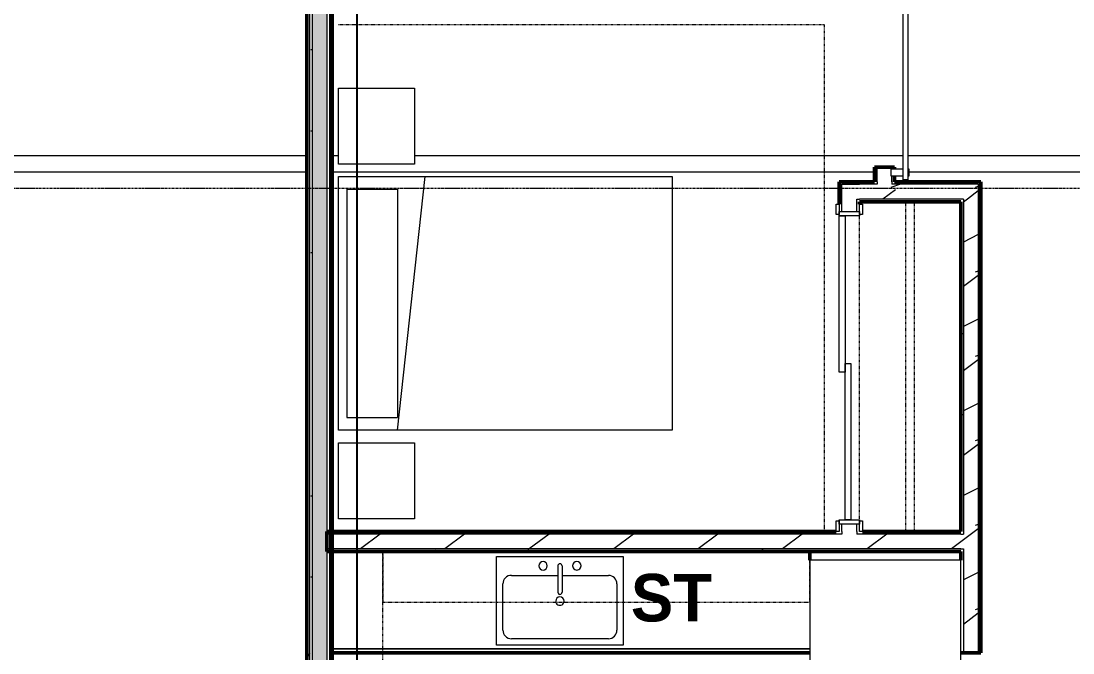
# Model space of a CAD drawing. Extents: x -4294 to -464, y 9706 to 12475.
# Drawn here: x -3476.6 to -3227.5, y 11425.2 to 11574.8 of the extents above; entities that cross this region are included whole.
import ezdxf

# ---------------------------------------------------------------- set-up
doc = ezdxf.new("R2010")
doc.units = 0
doc.linetypes.add('Dash', pattern=[0.25, 0.125, -0.125])
doc.linetypes.add('Grid Line 1_2_', pattern=[0.875, 0.5, -0.125, 0.125, -0.125])
for name, color, linetype, lineweight in [('0-1', 7, 'Continuous', 5), ('0-2', 50, 'Continuous', 13), ('A-AREA-IDEN', 2, 'Continuous', 9), ('A-DOOR-1', 7, 'Continuous', 9), ('A-DOOR-2', 90, 'Continuous', 20), ('A-DOOR-3', 50, 'Continuous', 13), ('A-DOOR-4', 250, 'Continuous', 50), ('A-DOOR-FRAM-1', 90, 'Continuous', 20), ('A-FLOR-2', 50, 'Continuous', 13), ('A-WALL', 113, 'Continuous', 13), ('A-WALL-2', 250, 'Continuous', 50), ('A-WALL-3', 50, 'Continuous', 13), ('A-WALL-PATT-1', 7, 'Continuous', 9), ('A-WALL-PATT-2', 8, 'Continuous', 9), ('A-WALL-PATT-5', 111, 'Continuous', 9), ('I-FURN-1', 7, 'Continuous', 9), ('I-FURN-HDLN-1', 7, 'Dash', 9), ('I-WALL-1', 2, 'Continuous', 50), ('P-SANR-FIXT-1', 7, 'Continuous', 9), ('Q-CASE-1', 250, 'Continuous', 50), ('Q-CASE-2', 7, 'Continuous', 9), ('Q-CASE-HDLN-1', 7, 'Dash', 9), ('Q-SPCQ-1', 7, 'Continuous', 9), ('S-GRID-1', 1, 'Grid Line 1_2_', 9)]:
    doc.layers.add(name, color=color, linetype=linetype, lineweight=lineweight)
doc.styles.add('Century Gothic_B', font='Gothicb.ttf', dxfattribs={"height": 11.25})
doc.dimstyles.new('OD__1__Tol__', dxfattribs={"dimscale": 12, "dimtxt": 11.746893, "dimasz": 1.25, "dimexe": 0.9375, "dimexo": 0.625, "dimgap": 0.15625, "dimtad": 1, "dimdec": 0, "dimzin": 3, "dimdsep": 46, "dimlunit": 4, "dimtxsty": 'Century Gothic_B', "dimblk1": 'OBLIQUE', "dimblk2": 'OBLIQUE', "dimsah": 1, "dimcen": 0.09, "dimdle": 0.9375, "dimazin": 0, "dimtfac": 1, "dimtdec": 4, "dimtix": 1, "dimtmove": 0, "dimatfit": 3, "dimfxl": 1, "dimtvp": 1, "dimtfill": 1, "dimfrac": 2, "dimtolj": 1, "dimtzin": 0, "dimarcsym": 2})
pattern_1 = [(216.87, (7.997, 19.992), (59.9755286, 39.9843071), [9.996, -89.964]), (206.565, (19.992, 13.994), (-19.991807, -19.992219), [22.352, -22.352]), (198.435, (19.992, 3.998), (-39.983821, -19.991955), [12.644, -50.576])]
pattern_2 = [(0, (0, 0), (38.4, 9.6), [1.584, -27.216, 1.584, -27.216, -153.6]), (0, (0, 0), (38.4, 9.6), [-57.6, 1.584, -56.016, 1.584, -27.216, -67.2]), (0, (0, 0), (38.4, 9.6), [-144, 1.584, -17.616, 1.584, -46.416]), (120, (14.4, 4.8), (-27.513844, 28.4553755), [1.584, -27.216, 1.584, -27.216, -153.6]), (120, (14.4, 4.8), (-27.513844, 28.4553755), [-57.6, 1.584, -56.016, 1.584, -27.216, -67.2]), (120, (14.4, 4.8), (-27.513844, 28.4553755), [-144, 1.584, -17.616, 1.584, -46.416]), (240, (19.2, 24), (-10.886156, -38.0553755), [1.584, -27.216, 1.584, -27.216, -153.6]), (240, (19.2, 24), (-10.886156, -38.0553755), [-57.6, 1.584, -56.016, 1.584, -27.216, -67.2]), (240, (19.2, 24), (-10.886156, -38.0553755), [-144, 1.584, -17.616, 1.584, -46.416])]

# ---------------------------------------------------------------- blocks, each defined once
blk = doc.blocks.new('FOLDING_SLIDING CLOSET - 72_ x 80_-1372885-FLOOR PLAN - 2ND FLOOR')
at = {"layer": 'A-DOOR-1'}
for p, q in [((-38.75, 3.25), (-36.25, 3.25)), ((-38.75, 2.5), (-38.75, 3.25)), ((-36.25, 2.5), (-38.75, 2.5)), ((-36.25, 3.25), (-36.25, 2.5)), ((36.25, 3.25), (38.75, 3.25)), ((36.25, 2.5), (36.25, 3.25)), ((38.75, 2.5), (36.25, 2.5)), ((38.75, 3.25), (38.75, 2.5)), ((-38.75, -2.25), (-36.25, -2.25)), ((-38.75, -3), (-38.75, -2.25)), ((-36.25, -2.25), (-36.25, -3)), ((36.25, -2.25), (38.75, -2.25)), ((36.25, -3), (36.25, -2.25)), ((38.75, -2.25), (38.75, -3)), ((-36.25, -3), (-38.75, -3)), ((38.75, -3), (36.25, -3))]:
    blk.add_line(p, q, dxfattribs=at)
at = {"layer": 'A-DOOR-2'}
for p, q in [((-1, 0.5), (36, 0.5)), ((-1, -0.875), (-1, 0.5)), ((36, 0.5), (36, -0.875)), ((-36, -0.875), (1, -0.875)), ((-36, -2.25), (-36, -0.875)), ((1, -2.25), (-36, -2.25)), ((36, -0.875), (-1, -0.875)), ((1, -0.875), (1, -2.25))]:
    blk.add_line(p, q, dxfattribs=at)
at = {"layer": 'A-DOOR-FRAM-1'}
for p, q in [((-37, 2.5), (-36, 2.5)), ((-37, -2.25), (-37, 2.5)), ((-36, 2.5), (-36, -2.25)), ((36, 2.5), (37, 2.5)), ((36, -2.25), (36, 2.5)), ((37, 2.5), (37, -2.25)), ((-36, -2.25), (-37, -2.25)), ((37, -2.25), (36, -2.25))]:
    blk.add_line(p, q, dxfattribs=at)
blk = doc.blocks.new('Refrigerator_-_Side-by-Side_6047 - 36_ X 30_-345559-FLOOR PLAN - 2ND FLOOR')
at = {"layer": 'Q-SPCQ-1'}
for p, q in [((17.87, 14.42), (-17.88, 14.42)), ((-17.88, 14.42), (-17.88, -15.58)), ((17.87, -15.58), (17.87, 14.42)), ((-17.88, -13.58), (-3.13, -13.58)), ((-17.88, -13.58), (-17.88, -15.58)), ((-3.13, -15.58), (-3.13, -13.58)), ((-2.63, -13.58), (17.87, -13.58)), ((-2.63, -13.58), (-2.63, -15.58)), ((17.87, -15.58), (17.87, -13.58)), ((-17.88, -15.58), (17.87, -15.58)), ((-3.13, -15.58), (-17.88, -15.58)), ((17.87, -15.58), (-2.63, -15.58))]:
    blk.add_line(p, q, dxfattribs=at)
blk = doc.blocks.new('OD_CW_Base Cabinet - OD_CW_Base Cabinet-1964684-FLOOR PLAN - 2ND FLOOR')
at = {"layer": 'Q-CASE-1'}
for p, q in [((0.74, 0), (113.84, 0)), ((0.74, -24), (0.74, -22))]:
    blk.add_line(p, q, dxfattribs=at)
at = {"layer": 'Q-CASE-2'}
for p, q in [((0.74, 0), (113.84, 0)), ((113.84, -1), (0.74, -1)), ((0.74, -1), (113.84, -1)), ((0.74, -24), (0.74, -22))]:
    blk.add_line(p, q, dxfattribs=at)
blk = doc.blocks.new('Sink Kitchen-Single - 30_ x 21_-1372827-FLOOR PLAN - 2ND FLOOR')
at = {"layer": 'P-SANR-FIXT-1'}
for p, q in [((-14.38, 10.41), (15.62, 10.41)), ((-14.38, -10.59), (-14.38, 10.41)), ((15.62, 10.41), (15.62, -10.59)), ((-10.88, 8.91), (12.12, 8.91)), ((-12.88, -4.09), (-12.88, 6.91)), ((14.12, 6.91), (14.12, -4.09)), ((0.12, -8.34), (0.12, -2.09)), ((1.12, -8.34), (1.12, -2.09)), ((0.12, -6.09), (-10.88, -6.09)), ((12.12, -6.09), (1.12, -6.09)), ((15.62, -10.59), (-14.38, -10.59))]:
    blk.add_line(p, q, dxfattribs=at)
for centre, radius, start, end in [((-10.88, 6.91), 2, 90, 180), ((12.12, 6.91), 2, 360, 90), ((0.62, 0), 1, 360, 180), ((0.62, 0), 1, 180, 0), ((0.62, -2.09), 0.5, 360, 180), ((-10.88, -4.09), 2, 180, 270), ((12.12, -4.09), 2, 270, 0), ((-3.38, -8.34), 1, 360, 180), ((4.62, -8.34), 1, 0, 180), ((-3.38, -8.34), 1, 180, 0), ((0.62, -8.34), 0.5, 180, 0), ((4.62, -8.34), 1, 180, 0)]:
    blk.add_arc(centre, radius, start, end, dxfattribs=at)
blk = doc.blocks.new('OD_CW_Upper Cabinet - OD_CW_Upper Cabinet-1964754-FLOOR PLAN - 2ND FLOOR')
at = {"layer": 'Q-CASE-HDLN-1'}
for p, q in [((157.01, 24), (0.74, 24)), ((0.74, 24), (0.74, 12)), ((157.01, 12), (157.01, 24)), ((0.74, 12), (157.01, 12))]:
    blk.add_line(p, q, dxfattribs=at)
blk = doc.blocks.new('Interior_barn_door_18732 - Interior_barn_door_18732-1656080-FLOOR PLAN - 2ND FLOOR')
at = {"layer": 'A-DOOR-1'}
for p, q in [((-23.69, 6.07), (-23.69, 6)), ((-23.62, 6.07), (-23.69, 6.07)), ((-23.69, 6.07), (-23.44, 6.07)), ((-23.63, 6.57), (-23.63, 6.32)), ((-23.59, 6.57), (-23.59, 6.32)), ((-23.56, 6.57), (-22.49, 6.57)), ((-22.49, 6.32), (-23.56, 6.32)), ((-23.44, 6.07), (-22.69, 6.07)), ((-23.32, 6.32), (-23.32, 6.07)), ((-23.32, 6.32), (-23.32, 6.07)), ((-22.82, 6.07), (-22.82, 6.32)), ((-22.82, 6.07), (-22.82, 6.32)), ((-22.69, 6.07), (-22.44, 6.07)), ((-22.44, 6.07), (-22.51, 6.07)), ((-22.49, 6.57), (-22.49, 6.32)), ((-22.44, 6), (-22.44, 6.07)), ((-20.62, 6.32), (-20.62, 6.57))]:
    blk.add_line(p, q, dxfattribs=at)
for points in [[(-23.63, 6.57), (-23.62, 6.57), (-23.6, 6.57), (-23.58, 6.57)], [(-23.58, 6.32), (-23.6, 6.32), (-23.62, 6.32), (-23.63, 6.32)]]:
    blk.add_open_spline(points, degree=3, dxfattribs=at)
for points, knots in [([(-22.49, 6.57), (-22.05, 6.57), (-21.63, 6.57), (-21.29, 6.57), (-20.97, 6.57), (-20.65, 6.57), (-20.61, 6.57), (-20.63, 6.57), (-20.63, 6.57)], [-0.722227, -0.722227, -0.722227, -0.722227, -0.6854273, -0.6485379, -0.6054888, -0.5563887, -0.4969616, -0.4885654, -0.4885654, -0.4885654, -0.4885654]), ([(-20.63, 6.32), (-20.63, 6.32), (-20.61, 6.32), (-20.65, 6.32), (-20.97, 6.32), (-21.29, 6.32), (-21.63, 6.32), (-22.05, 6.32), (-22.49, 6.32)], [0.4885654, 0.4885654, 0.4885654, 0.4885654, 0.4969616, 0.5563887, 0.6054888, 0.6485379, 0.6854273, 0.722227, 0.722227, 0.722227, 0.722227])]:
    blk.add_open_spline(points, degree=3, knots=knots, dxfattribs=at)
at = {"layer": 'A-DOOR-3'}
for p, q in [((-53.23, 5.57), (-60, 5.57)), ((-60, 4.95), (-60, 5.57)), ((-57.5, 5.85), (-59, 5.85)), ((-59, 5.85), (-59, 5.57)), ((-57.5, 5.57), (-57.5, 5.85)), ((-53.56, 6), (-52.06, 6)), ((-53.56, 6), (-53.56, 5.67)), ((-53.56, 5.67), (-52.06, 5.67)), ((-53.29, 5.67), (-52.82, 4.92)), ((-52.82, 4.98), (-53.29, 4.23)), ((-52.76, 4.92), (-52.29, 5.67)), ((-52.29, 4.23), (-52.76, 4.98)), ((-23.44, 5.57), (-52.35, 5.57)), ((-52.06, 5.67), (-52.06, 6)), ((-24.9, 5.82), (-50.9, 5.82)), ((-23.73, 6), (-22.23, 6)), ((-23.73, 5.67), (-23.73, 6)), ((-23.73, 5.67), (-22.23, 5.67)), ((-23.5, 5.67), (-23.03, 4.92)), ((-23.03, 4.98), (-23.5, 4.23)), ((-22.97, 4.92), (-22.5, 5.67)), ((-22.5, 4.23), (-22.97, 4.98)), ((21, 5.57), (-22.56, 5.57)), ((-22.23, 6), (-22.23, 5.67)), ((18.5, 5.85), (18.5, 5.57)), ((20, 5.85), (18.5, 5.85)), ((20, 5.57), (20, 5.85)), ((21, 5.57), (21, 4.95)), ((-60, 4.32), (-60, 4.95)), ((-60, 4.32), (-53.24, 4.32)), ((-59, 4.32), (-59, 1.47)), ((-57.5, 1.47), (-57.5, 4.32)), ((-52.79, 4.23), (-53.29, 4.23)), ((-52.29, 4.23), (-52.79, 4.23)), ((-52.35, 4.32), (-23.44, 4.32)), ((-50.9, 4.07), (-24.9, 4.07)), ((-23, 4.23), (-23.5, 4.23)), ((-22.5, 4.23), (-23, 4.23)), ((-22.56, 4.32), (21, 4.32)), ((18.5, 4.32), (18.5, 1.47)), ((20, 1.47), (20, 4.32)), ((21, 4.95), (21, 4.32)), ((-59, 1.47), (-57.5, 1.47)), ((18.5, 1.47), (20, 1.47))]:
    blk.add_line(p, q, dxfattribs=at)
at = {"layer": 'A-DOOR-4'}
for p, q in [((-55.9, 5.82), (-53.56, 5.82)), ((-55.9, 5.57), (-55.9, 5.82)), ((-52.06, 5.82), (-50.9, 5.82)), ((-50.9, 5.82), (-50.9, 5.57)), ((-24.9, 5.82), (-23.73, 5.82)), ((-24.9, 5.57), (-24.9, 5.82)), ((-22.23, 5.82), (-19.9, 5.82)), ((-19.9, 5.82), (-19.9, 5.55)), ((-55.9, 4.07), (-55.9, 4.32)), ((-50.9, 4.07), (-55.9, 4.07)), ((-50.9, 4.33), (-50.9, 4.07)), ((-24.9, 4.07), (-24.9, 4.33)), ((-19.9, 4.07), (-24.9, 4.07)), ((-19.9, 4.34), (-19.9, 4.07))]:
    blk.add_line(p, q, dxfattribs=at)
blk = doc.blocks.new('OD_CW_Upper Cabinet - OD_CW_Upper Cabinet-1964653-FLOOR PLAN - 2ND FLOOR')
at = {"layer": 'Q-CASE-HDLN-1'}
for p, q in [((101.84, 24), (0.74, 24)), ((0.74, 24), (0.74, 12)), ((101.84, 12), (101.84, 24)), ((0.74, 12), (101.84, 12))]:
    blk.add_line(p, q, dxfattribs=at)
blk = doc.blocks.new('OD_CW_Closet - OD_CW_Closet-1690832-FLOOR PLAN - 2ND FLOOR')
at = {"layer": 'Q-CASE-HDLN-1'}
for p, q in [((0.74, -24), (0.74, -0.73)), ((3.24, 0), (75.74, 0)), ((78.24, 0), (78.78, 0)), ((78.78, 0), (78.78, -24)), ((0.74, -11), (78.78, -11)), ((0.74, -13), (78.78, -13)), ((78.78, -24), (0.74, -24))]:
    blk.add_line(p, q, dxfattribs=at)
blk = doc.blocks.new('Bed-Standard - Queen 60_ x 79_-V55-FLOOR PLAN - 2ND FLOOR')
at = {"layer": 'I-FURN-1'}
for p, q in [((-19.31, 41.3), (40.69, 41.3)), ((-19.31, -37.7), (-19.31, 41.3)), ((40.69, 41.3), (40.69, -37.7)), ((40.69, -23.7), (-19.31, -17.13)), ((-16.31, -23.7), (37.69, -23.7)), ((-16.31, -35.7), (-16.31, -23.7)), ((37.69, -35.7), (37.69, -23.7)), ((-16.31, -35.7), (37.69, -35.7)), ((40.69, -37.7), (-19.31, -37.7))]:
    blk.add_line(p, q, dxfattribs=at)
at = {"layer": 'I-FURN-HDLN-1'}
for p, q in [((-55.31, 77.3), (64.69, 77.3)), ((-55.31, -37.7), (-55.31, 77.3))]:
    blk.add_line(p, q, dxfattribs=at)
blk = doc.blocks.new('Table-Night Stand - 18_ x 18_ x 24_-1372838-FLOOR PLAN - 2ND FLOOR')
at = {"layer": 'I-FURN-1'}
for p, q in [((0.15, 0), (18.15, 0)), ((0.15, -18), (0.15, 0)), ((18.15, 0), (18.15, -18)), ((18.15, -18), (0.15, -18))]:
    blk.add_line(p, q, dxfattribs=at)
blk = doc.blocks.new('CTR - 1st Phase - Unit Layouts_rvt-1-FLOOR PLAN - 2ND FLOOR')
at = {"layer": 'A-WALL-PATT-1'}
h = blk.add_hatch(dxfattribs=at)
h.set_pattern_fill('FP_1', color=256, style=0, pattern_type=2)
h.set_pattern_definition(pattern_2)
h.paths.add_polyline_path([(-3249.32, 11536.14), (-3249.32, 11536.77), (-3270.4, 11536.77), (-3270.4, 11536.14), (-3249.95, 11536.14)], flags=0)
h.paths.add_polyline_path([(-3273.9, 11536.14), (-3273.9, 11536.77), (-3282.22, 11536.77), (-3282.22, 11536.14), (-3278.1, 11536.14)], flags=0)
h = blk.add_hatch(dxfattribs=at)
h.set_pattern_fill('FP_1', color=256, style=0, pattern_type=2)
h.set_pattern_definition(pattern_2)
h.paths.add_polyline_path([(-3253.45, 11425.22), (-3253.45, 11449.85), (-3254.07, 11449.85), (-3254.07, 11425.22)], flags=0)
h.paths.add_polyline_path([(-3253.45, 11453.35), (-3253.45, 11532.02), (-3254.07, 11532.02), (-3254.07, 11453.35)], flags=0)
h = blk.add_hatch(dxfattribs=at)
h.set_pattern_fill('FP_1', color=256, style=0, pattern_type=2)
h.set_pattern_definition(pattern_2)
h.paths.add_polyline_path([(-3254.07, 11453.35), (-3254.07, 11453.97), (-3278.72, 11453.97), (-3278.72, 11453.35), (-3256.82, 11453.35)], flags=0)
h.paths.add_polyline_path([(-3322.45, 11453.35), (-3282.22, 11453.35), (-3282.22, 11453.97), (-3402.92, 11453.97), (-3402.92, 11453.35), (-3339.51, 11453.35)], flags=0)
h = blk.add_hatch(dxfattribs=at)
h.set_pattern_fill('FP_1', color=256, style=0, pattern_type=2)
h.set_pattern_definition(pattern_2)
h.paths.add_polyline_path([(-3284.38, 11449.22), (-3254.07, 11449.22), (-3254.07, 11449.85), (-3402.92, 11449.85), (-3402.92, 11449.22), (-3289.82, 11449.22)], flags=0)
at = {"layer": 'A-WALL-PATT-2'}
h = blk.add_hatch(dxfattribs=at)
h.set_pattern_fill('FP_2', color=256, style=0, pattern_type=2)
h.set_pattern_definition(pattern_1)
h.paths.add_polyline_path([(-3273.9, 11536.14), (-3270.4, 11536.14), (-3270.4, 11538.19), (-3270.68, 11538.19), (-3270.68, 11539.69), (-3270.4, 11539.69), (-3270.4, 11540.19), (-3273.9, 11540.19), (-3273.9, 11536.77)], flags=0)
h.paths.add_polyline_path([(-3270.4, 11576.19), (-3270.4, 11615.69), (-3270.68, 11615.69), (-3270.68, 11617.19), (-3270.4, 11617.19), (-3270.4, 11623.64), (-3273.9, 11623.64), (-3273.89, 11576.19), (-3270.6, 11576.19)], flags=0)
h = blk.add_hatch(dxfattribs=at)
h.set_pattern_fill('FP_2', color=256, style=0, pattern_type=2)
h.set_pattern_definition(pattern_1)
h.paths.add_polyline_path([(-3278.1, 11532.64), (-3249.95, 11532.64), (-3249.95, 11536.14), (-3278.72, 11536.14), (-3278.72, 11532.64)], flags=0)
h = blk.add_hatch(dxfattribs=at)
h.set_pattern_fill('FP_2', color=256, style=0, pattern_type=2)
h.set_pattern_definition(pattern_1)
h.paths.add_polyline_path([(-3249.95, 11425.22), (-3249.95, 11532.64), (-3253.45, 11532.64), (-3253.45, 11425.22)], flags=0)
h = blk.add_hatch(dxfattribs=at)
h.set_pattern_fill('FP_2', color=256, style=0, pattern_type=2)
h.set_pattern_definition(pattern_1)
h.paths.add_polyline_path([(-3284.38, 11449.85), (-3253.45, 11449.85), (-3253.45, 11453.35), (-3404.17, 11453.35), (-3404.17, 11449.85), (-3289.82, 11449.85)], flags=0)
at = {"layer": 'A-WALL-2'}
for p, q in [((-3274.52, 11540.19), (-3274.52, 11536.77)), ((-3269.77, 11540.19), (-3274.52, 11540.19)), ((-3269.77, 11539.69), (-3269.77, 11540.19)), ((-3269.77, 11536.77), (-3269.77, 11538.19)), ((-3282.85, 11536.77), (-3282.85, 11531.47)), ((-3282.22, 11536.77), (-3282.85, 11536.77)), ((-3278.1, 11536.77), (-3282.22, 11536.77)), ((-3274.52, 11536.77), (-3278.1, 11536.77)), ((-3249.32, 11536.77), (-3269.77, 11536.77)), ((-3249.32, 11536.14), (-3249.32, 11536.77)), ((-3249.32, 11532.02), (-3249.32, 11536.14)), ((-3278.1, 11531.47), (-3278.1, 11532.02)), ((-3278.1, 11532.02), (-3254.07, 11532.02)), ((-3254.07, 11532.02), (-3254.07, 11453.97)), ((-3249.32, 11425.22), (-3249.32, 11532.02)), ((-3283.6, 11453.97), (-3404.17, 11453.97)), ((-3404.17, 11453.97), (-3404.17, 11449.22)), ((-3254.07, 11453.97), (-3277.35, 11453.97)), ((-3404.17, 11449.22), (-3254.07, 11449.22)), ((-3254.07, 11449.22), (-3254.07, 11447.22)), ((-3254.07, 11425.22), (-3249.32, 11425.22))]:
    blk.add_line(p, q, dxfattribs=at)
at = {"layer": 'A-WALL-3'}
for p, q in [((-3273.9, 11536.77), (-3273.9, 11540.19)), ((-3270.4, 11539.69), (-3270.4, 11540.19)), ((-3270.4, 11536.77), (-3270.4, 11538.19)), ((-3282.22, 11529.72), (-3282.22, 11536.14)), ((-3282.22, 11536.14), (-3278.72, 11536.14)), ((-3278.72, 11536.14), (-3278.1, 11536.14)), ((-3273.9, 11536.14), (-3278.1, 11536.14)), ((-3273.9, 11536.77), (-3273.9, 11536.14)), ((-3270.4, 11536.77), (-3270.4, 11536.14)), ((-3249.95, 11536.14), (-3270.4, 11536.14)), ((-3249.95, 11536.14), (-3249.95, 11532.64)), ((-3278.72, 11529.72), (-3278.72, 11532.64)), ((-3278.72, 11532.64), (-3278.1, 11532.64)), ((-3253.45, 11532.64), (-3278.1, 11532.64)), ((-3253.45, 11532.64), (-3253.45, 11532.02)), ((-3253.45, 11532.02), (-3253.45, 11453.35)), ((-3249.95, 11532.64), (-3249.95, 11532.02)), ((-3249.95, 11532.02), (-3249.95, 11425.22)), ((-3282.22, 11453.97), (-3282.22, 11455.72)), ((-3278.72, 11453.97), (-3278.72, 11455.72)), ((-3282.22, 11453.35), (-3404.17, 11453.35)), ((-3282.22, 11453.97), (-3282.22, 11453.35)), ((-3278.72, 11453.97), (-3278.72, 11453.35)), ((-3254.07, 11453.35), (-3278.72, 11453.35)), ((-3254.07, 11453.35), (-3253.45, 11453.35)), ((-3254.07, 11449.85), (-3404.17, 11449.85)), ((-3254.07, 11449.85), (-3253.45, 11449.85)), ((-3253.45, 11449.85), (-3253.45, 11425.22))]:
    blk.add_line(p, q, dxfattribs=at)
at = {"layer": '0-2'}
for name, p, rotation in [('Interior_barn_door_18732 - Interior_barn_door_18732-1656080-FLOOR PLAN - 2ND FLOOR', (-3272.15, 11558.19), 269.9999999999901), ('Bed-Standard - Queen 60_ x 79_-V55-FLOOR PLAN - 2ND FLOOR', (-3363.74, 11518.66), 270.0000000000019), ('Table-Night Stand - 18_ x 18_ x 24_-1372838-FLOOR PLAN - 2ND FLOOR', (-3383.45, 11559.05), 270.0000000000019), ('OD_CW_Closet - OD_CW_Closet-1690832-FLOOR PLAN - 2ND FLOOR', (-3278.07, 11453.23), 90.00000000000021), ('FOLDING_SLIDING CLOSET - 72_ x 80_-1372885-FLOOR PLAN - 2ND FLOOR', (-3280.6, 11492.72), 269.9999999999915), ('Table-Night Stand - 18_ x 18_ x 24_-1372838-FLOOR PLAN - 2ND FLOOR', (-3383.45, 11475.12), 270.0000000000063), ('OD_CW_Base Cabinet - OD_CW_Base Cabinet-1964684-FLOOR PLAN - 2ND FLOOR', (-3289.09, 11425.22), 180), ('OD_CW_Upper Cabinet - OD_CW_Upper Cabinet-1964754-FLOOR PLAN - 2ND FLOOR', (-3378.92, 11292.21), 89.99999999997954), ('Sink Kitchen-Single - 30_ x 21_-1372827-FLOOR PLAN - 2ND FLOOR', (-3348.38, 11437.5), 180)]:
    blk.add_blockref(name, p, dxfattribs=dict(at, rotation=rotation))
for name, p in [('OD_CW_Upper Cabinet - OD_CW_Upper Cabinet-1964653-FLOOR PLAN - 2ND FLOOR', (-3391.66, 11425.22)), ('Refrigerator_-_Side-by-Side_6047 - 36_ X 30_-345559-FLOOR PLAN - 2ND FLOOR', (-3271.95, 11432.8))]:
    blk.add_blockref(name, p, dxfattribs=at)
blk = doc.blocks.new('CTR - 1st Phase - Shell_rvt-1-FLOOR PLAN - 2ND FLOOR')
at = {"layer": 'A-FLOR-2'}
for p, q in [((-3479.87, 11542.99), (-3408.92, 11542.99)), ((-3402.92, 11542.99), (-3401.45, 11542.99)), ((-3383.45, 11542.99), (-3267.83, 11542.99)), ((-3266.58, 11542.99), (-3207.32, 11542.99)), ((-3408.92, 11538.99), (-3479.87, 11538.99)), ((-3274.52, 11538.99), (-3402.92, 11538.99)), ((-3207.32, 11538.99), (-3266.3, 11538.99))]:
    blk.add_line(p, q, dxfattribs=at)
at = {"layer": 'S-GRID-1'}
blk.add_line((-464.45, 11535.19), (-4232.19, 11535.19), dxfattribs=at)
blk = doc.blocks.new('_Oblique')
at = {"color": 0, "linetype": 'ByBlock', "lineweight": -2}
blk.add_line((-0.5, -0.5), (0.5, 0.5), dxfattribs=at)
blk = doc.blocks.new('*D382')
at = {"color": 0, "lineweight": -2}
for p, q in [((-3397, 10437.91), (-3397, 12098.44)), ((-3401.42, 12087.19), (-3385.75, 12087.19)), ((-3401.42, 10449.16), (-3385.75, 10449.16))]:
    blk.add_line(p, q, dxfattribs=at)
at = {"layer": 'Defpoints', "color": 0}
for p in [(-3408.92, 12087.19), (-3397, 12087.19), (-3408.92, 10449.16)]:
    blk.add_point(p, dxfattribs=at)
at = {"color": 0, "lineweight": -2, "xscale": 15, "yscale": 15, "zscale": 15}
for p, rotation in [((-3397, 12087.19), 90), ((-3397, 10449.16), 270)]:
    blk.add_blockref('_Oblique', p, dxfattribs=dict(at, rotation=rotation))
at = {"color": 0, "insert": (-3407.45, 11268.18), "char_height": 11.25, "attachment_point": 5, "rotation": 90, "style": 'Century Gothic_B', "bg_fill": 3, "box_fill_scale": 1.25, "bg_fill_color": 257, "bg_fill_transparency": 0}
blk.add_mtext('\\A1;136\'-6" [41606]', dxfattribs=at)

msp = doc.modelspace()

# ---------------------------------------------------------------- hatches: boundary and pattern name
at = {"layer": 'A-WALL-PATT-5'}
h = msp.add_hatch(dxfattribs=at)
h.set_pattern_fill('FP_1', color=256, style=0, pattern_type=2)
h.set_pattern_definition(pattern_2)
h.paths.add_polyline_path([(-3408.4228, 11255.3644), (-3408.2987, 11255.3644), (-3408.2987, 11649.6144), (-3408.9237, 11649.6144), (-3408.9237, 11255.3644)], flags=0)
h = msp.add_hatch(dxfattribs=at)
h.set_pattern_fill('FP_1', color=256, style=0, pattern_type=2)
h.set_pattern_definition(pattern_2)
h.paths.add_polyline_path([(-3408.2987, 11255.3644), (-3407.6737, 11255.3644), (-3407.6737, 11648.9894), (-3408.2987, 11648.9894), (-3408.2987, 11262.6216)], flags=0)
h = msp.add_hatch(dxfattribs=at)
h.set_pattern_fill('FP_41', color=256, style=0, pattern_type=2)
h.set_pattern_definition([(161.57, (0.6, 0.6), (-4.80033747, -0.00041462), [0, -34.152, 3.792, 0]), (18.43, (-0.6, 0.6), (-4.80033747, 0.00041462), [0, -34.152, 3.792, 0]), (108.43, (0.6, 0.6), (2.39913218, -12.00105099), [11.382, -26.562]), (71.57, (-0.6, 0.6), (2.39913218, 12.00105099), [11.382, -26.562])])
h.paths.add_polyline_path([(-3407.6737, 11255.3644), (-3404.1737, 11255.3644), (-3404.1737, 11648.3644), (-3407.6737, 11648.3644), (-3407.6737, 11261.2032)], flags=0)
h = msp.add_hatch(dxfattribs=at)
h.set_pattern_fill('FP_1', color=256, style=0, pattern_type=2)
h.set_pattern_definition(pattern_2)
h.paths.add_polyline_path([(-3404.1737, 11255.3644), (-3403.5487, 11255.3644), (-3403.5487, 11449.8471), (-3404.1737, 11449.8471), (-3404.1737, 11259.1953)], flags=0)
h.paths.add_polyline_path([(-3404.1737, 11453.3471), (-3403.5487, 11453.3471), (-3403.5487, 11644.8644), (-3404.1737, 11644.8644), (-3404.1737, 11464.7448)], flags=0)
h = msp.add_hatch(dxfattribs=at)
h.set_pattern_fill('FP_1', color=256, style=0, pattern_type=2)
h.set_pattern_definition(pattern_2)
h.paths.add_polyline_path([(-3403.5487, 11255.3644), (-3402.9237, 11255.3644), (-3402.9237, 11449.8471), (-3403.5487, 11449.8471), (-3403.5487, 11257.8232)], flags=0)
h.paths.add_polyline_path([(-3403.23, 11453.3471), (-3402.9237, 11453.3471), (-3402.9237, 11644.2394), (-3403.5487, 11644.2394), (-3403.5487, 11453.3471)], flags=0)

# ---------------------------------------------------------------- linework, layer by layer
at = {"layer": 'A-WALL'}
for p, q in [((-3408.2987, 11648.9894), (-3408.2987, 11255.3644)), ((-3407.6737, 11648.3644), (-3407.6737, 11255.3644)), ((-3404.1737, 11644.8644), (-3404.1737, 11255.3644)), ((-3403.5487, 11644.2394), (-3403.5487, 11255.3644))]:
    msp.add_line(p, q, dxfattribs=at)
at = {"layer": 'I-WALL-1'}
for p, q in [((-3408.9237, 11649.6144), (-3408.9237, 11255.3644)), ((-3402.9237, 11255.3644), (-3402.9237, 11643.6144))]:
    msp.add_line(p, q, dxfattribs=at)

# ---------------------------------------------------------------- block references
at = {"layer": '0-1'}
for name in ['CTR - 1st Phase - Shell_rvt-1-FLOOR PLAN - 2ND FLOOR', 'CTR - 1st Phase - Unit Layouts_rvt-1-FLOOR PLAN - 2ND FLOOR']:
    msp.add_blockref(name, (0, 0), dxfattribs=at)

# ---------------------------------------------------------------- texts
at = {"layer": 'A-AREA-IDEN', "insert": (-3332.1993, 11443.9294), "char_height": 11.25, "width": 18.18, "attachment_point": 1, "style": 'Century Gothic_B'}
msp.add_mtext('ST', dxfattribs=at)

# ---------------------------------------------------------------- next in the draw order: dimensions: what is measured, and where the dimension line sits
dim = msp.add_linear_dim(base=(-3397, 12087.1894), p1=(-3408.9237, 10449.1644), p2=(-3408.9237, 12087.1894), angle=90, dimstyle='OD__1__Tol__', override={"dimpost": '<>'})
dim.commit()
dim.dimension.update_dxf_attribs({"geometry": '*D382', "text_midpoint": (-3407.4464, 11268.1769)})

doc.saveas('drawing.dxf')
